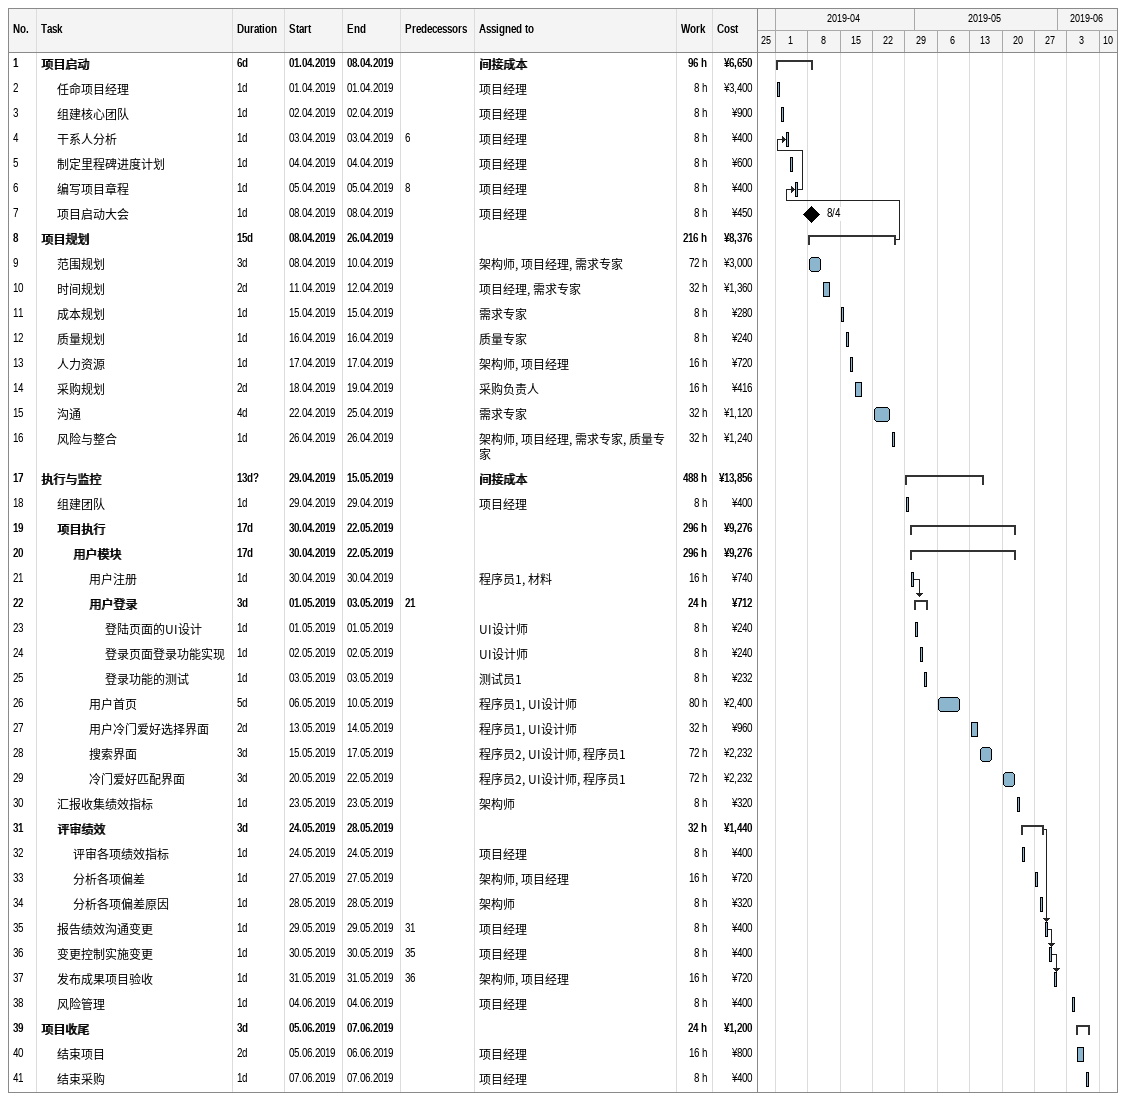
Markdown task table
| ID | Level | Task | Duration | Start | Finish | Predecessors | Resources | Work (h) | Cost (¥) |
|---|---|---|---|---|---|---|---|---|---|
| 1 | 1 | **项目启动** | 6d | 2019-04-01 | 2019-04-08 |  | 间接成本 | 96 | 6650 |
| 2 | 2 | 任命项目经理 | 1d | 2019-04-01 | 2019-04-01 |  | 项目经理 | 8 | 3400 |
| 3 | 2 | 组建核心团队 | 1d | 2019-04-02 | 2019-04-02 |  | 项目经理 | 8 | 900 |
| 4 | 2 | 干系人分析 | 1d | 2019-04-03 | 2019-04-03 | 6 | 项目经理 | 8 | 400 |
| 5 | 2 | 制定里程碑进度计划 | 1d | 2019-04-04 | 2019-04-04 |  | 项目经理 | 8 | 600 |
| 6 | 2 | 编写项目章程 | 1d | 2019-04-05 | 2019-04-05 | 8 | 项目经理 | 8 | 400 |
| 7 | 2 | 项目启动大会 | 1d | 2019-04-08 | 2019-04-08 |  | 项目经理 | 8 | 450 |
| 8 | 1 | **项目规划** | 15d | 2019-04-08 | 2019-04-26 |  |  | 216 | 8376 |
| 9 | 2 | 范围规划 | 3d | 2019-04-08 | 2019-04-10 |  | 架构师, 项目经理, 需求专家 | 72 | 3000 |
| 10 | 2 | 时间规划 | 2d | 2019-04-11 | 2019-04-12 |  | 项目经理, 需求专家 | 32 | 1360 |
| 11 | 2 | 成本规划 | 1d | 2019-04-15 | 2019-04-15 |  | 需求专家 | 8 | 280 |
| 12 | 2 | 质量规划 | 1d | 2019-04-16 | 2019-04-16 |  | 质量专家 | 8 | 240 |
| 13 | 2 | 人力资源 | 1d | 2019-04-17 | 2019-04-17 |  | 架构师, 项目经理 | 16 | 720 |
| 14 | 2 | 采购规划 | 2d | 2019-04-18 | 2019-04-19 |  | 采购负责人 | 16 | 416 |
| 15 | 2 | 沟通 | 4d | 2019-04-22 | 2019-04-25 |  | 需求专家 | 32 | 1120 |
| 16 | 2 | 风险与整合 | 1d | 2019-04-26 | 2019-04-26 |  | 架构师, 项目经理, 需求专家, 质量专家 | 32 | 1240 |
| 17 | 1 | **执行与监控** | 13d? | 2019-04-29 | 2019-05-15 |  | 间接成本 | 488 | 13856 |
| 18 | 2 | 组建团队 | 1d | 2019-04-29 | 2019-04-29 |  | 项目经理 | 8 | 400 |
| 19 | 2 | **项目执行** | 17d | 2019-04-30 | 2019-05-22 |  |  | 296 | 9276 |
| 20 | 3 | **用户模块** | 17d | 2019-04-30 | 2019-05-22 |  |  | 296 | 9276 |
| 21 | 4 | 用户注册 | 1d | 2019-04-30 | 2019-04-30 |  | 程序员1, 材料 | 16 | 740 |
| 22 | 4 | **用户登录** | 3d | 2019-05-01 | 2019-05-03 | 21 |  | 24 | 712 |
| 23 | 5 | 登陆页面的UI设计 | 1d | 2019-05-01 | 2019-05-01 |  | UI设计师 | 8 | 240 |
| 24 | 5 | 登录页面登录功能实现 | 1d | 2019-05-02 | 2019-05-02 |  | UI设计师 | 8 | 240 |
| 25 | 5 | 登录功能的测试 | 1d | 2019-05-03 | 2019-05-03 |  | 测试员1 | 8 | 232 |
| 26 | 4 | 用户首页 | 5d | 2019-05-06 | 2019-05-10 |  | 程序员1, UI设计师 | 80 | 2400 |
| 27 | 4 | 用户冷门爱好选择界面 | 2d | 2019-05-13 | 2019-05-14 |  | 程序员1, UI设计师 | 32 | 960 |
| 28 | 4 | 搜索界面 | 3d | 2019-05-15 | 2019-05-17 |  | 程序员2, UI设计师, 程序员1 | 72 | 2232 |
| 29 | 4 | 冷门爱好匹配界面 | 3d | 2019-05-20 | 2019-05-22 |  | 程序员2, UI设计师, 程序员1 | 72 | 2232 |
| 30 | 2 | 汇报收集绩效指标 | 1d | 2019-05-23 | 2019-05-23 |  | 架构师 | 8 | 320 |
| 31 | 2 | **评审绩效** | 3d | 2019-05-24 | 2019-05-28 |  |  | 32 | 1440 |
| 32 | 3 | 评审各项绩效指标 | 1d | 2019-05-24 | 2019-05-24 |  | 项目经理 | 8 | 400 |
| 33 | 3 | 分析各项偏差 | 1d | 2019-05-27 | 2019-05-27 |  | 架构师, 项目经理 | 16 | 720 |
| 34 | 3 | 分析各项偏差原因 | 1d | 2019-05-28 | 2019-05-28 |  | 架构师 | 8 | 320 |
| 35 | 2 | 报告绩效沟通变更 | 1d | 2019-05-29 | 2019-05-29 | 31 | 项目经理 | 8 | 400 |
| 36 | 2 | 变更控制实施变更 | 1d | 2019-05-30 | 2019-05-30 | 35 | 项目经理 | 8 | 400 |
| 37 | 2 | 发布成果项目验收 | 1d | 2019-05-31 | 2019-05-31 | 36 | 架构师, 项目经理 | 16 | 720 |
| 38 | 2 | 风险管理 | 1d | 2019-06-04 | 2019-06-04 |  | 项目经理 | 8 | 400 |
| 39 | 1 | **项目收尾** | 3d | 2019-06-05 | 2019-06-07 |  |  | 24 | 1200 |
| 40 | 2 | 结束项目 | 2d | 2019-06-05 | 2019-06-06 |  | 项目经理 | 16 | 800 |
| 41 | 2 | 结束采购 | 1d | 2019-06-07 | 2019-06-07 |  | 项目经理 | 8 | 400 |
